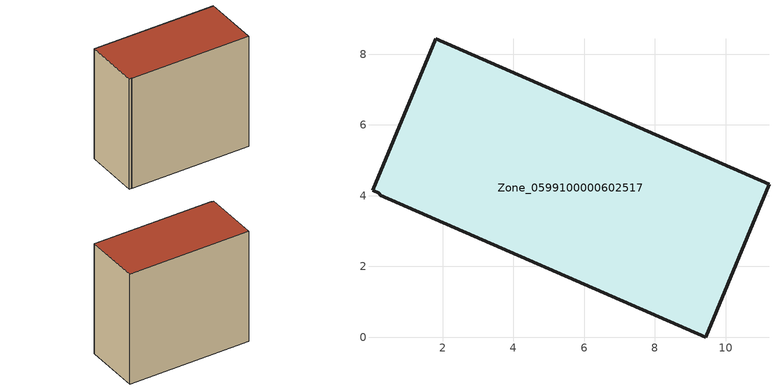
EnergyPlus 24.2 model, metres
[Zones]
Zone_0599100000602517
 floor ground (C_G): 0.02,4.16 1.8,8.44 11.22,4.32 9.44,0 0.23,4.01 0.21,4.08 z0
 wall outside (C_F): 9.44,0 11.22,4.32 1.8,8.44 0.02,4.16 0.21,4.08 0.23,4.01 9.44,0 z0:9.77
 roof outside (C_R): 1.8,8.44 0.02,4.16 0.21,4.08 0.23,4.01 9.44,0 11.22,4.32 z9.77
[BUILDING]
Pand.0599100000602517: North Axis=0; Terrain=City; Loads Convergence Tolerance Value=0.04; Temperature Convergence Tolerance Value=0.4; Solar Distribution=FullExterior; Maximum Number of Warmup Days=25; Minimum Number of Warmup Days=1
[Site:Location]
Rotterdam.The.Hague.AP_ZH_NLD Design_Conditions: Latitude=51.96; Longitude=4.45; Time Zone=1; Elevation=-4.5
[SITE:GROUNDTEMPERATURE:BUILDINGSURFACE]
18, 18, 18, 18, 18, 18, 18, 18, 18, 18, 18, 18
[MATERIAL] Thermal Absorptance=0.9; Solar Absorptance=0.7; Visible Absorptance=0.7
Name | Roughness | Thickness | Conductivity | Density | Specific Heat
G.TI.1946 | MediumSmooth | 0.15 | 1 | 540 | 1210
F.TI.1946 | Rough | 0.3 | 0.857143 | 1920 | 840
R.TI.1946 | MediumRough | 0.2 | 0.1 | 1500 | 1000
[CONSTRUCTION]
C_G: G.TI.1946
C_F: F.TI.1946
C_R: R.TI.1946
[ZONE]
Zone_0599100000602517: Type=1; Multiplier=1; Ceiling Height=Autocalculate; Volume=Autocalculate; Floor Area=autocalculate; Part of Total Floor Area=Yes
[ZONEINFILTRATION:DESIGNFLOWRATE]
Infil_Zone_0599100000602517: Zone or ZoneList or Space or SpaceList=Zone_0599100000602517; Schedule=AlwaysOn; Design Flow Rate Calculation Method=Flow/Area; Flow Rate per Floor Area=0.003; Constant Term Coefficient=1; Temperature Term Coefficient=0; Velocity Term Coefficient=0; Velocity Squared Term Coefficient=0
[HVACTEMPLATE:ZONE:IDEALLOADSAIRSYSTEM]
Zone_0599100000602517: Maximum Heating Supply Air Temperature=50; Minimum Cooling Supply Air Temperature=13; Maximum Heating Supply Air Humidity Ratio=0.0156; Minimum Cooling Supply Air Humidity Ratio=0.0077; Heating Limit=NoLimit; Cooling Limit=NoLimit; Dehumidification Control Type=ConstantSensibleHeatRatio; Cooling Sensible Heat Ratio=0.7; Dehumidification Setpoint=60; Humidification Control Type=None; Humidification Setpoint=30; Outdoor Air Method=None; Outdoor Air Flow Rate per Person=0.00944; Outdoor Air Flow Rate per Zone Floor Area=0; Outdoor Air Flow Rate per Zone=0; Demand Controlled Ventilation Type=None; Outdoor Air Economizer Type=NoEconomizer; Heat Recovery Type=None; Sensible Heat Recovery Effectiveness=0.7; Latent Heat Recovery Effectiveness=0.65
[ZONECONTROL:THERMOSTAT]
ThermostatControl_Zone_0599100000602517: Zone or ZoneList=Zone_0599100000602517; Control Type Schedule=DualSetpointControlType; Control 1=Thermostat_Zone_0599100000602517; Temperature Difference Between Cutout And Setpoint=0
[THERMOSTATSETPOINT:DUALSETPOINT]
Thermostat_Zone_0599100000602517: Heating Setpoint Temperature Schedule=HeatingSetpoint_Zone_0599100000602517; Cooling Setpoint Temperature Schedule=CoolingSetpoint_Zone_0599100000602517
[SCHEDULE:COMPACT]
HeatingSetpoint_Zone_0599100000602517: Through: 12/31, For: AllDays, Until: 24:00, 21
CoolingSetpoint_Zone_0599100000602517: Through: 12/31, For: AllDays, Until: 24:00, 24
DualSetpointControlType: Through: 12/31, For: AllDays, Until: 24:00, 4
AlwaysOn: Through: 12/31, For: AllDays, Until: 24:00, 1
